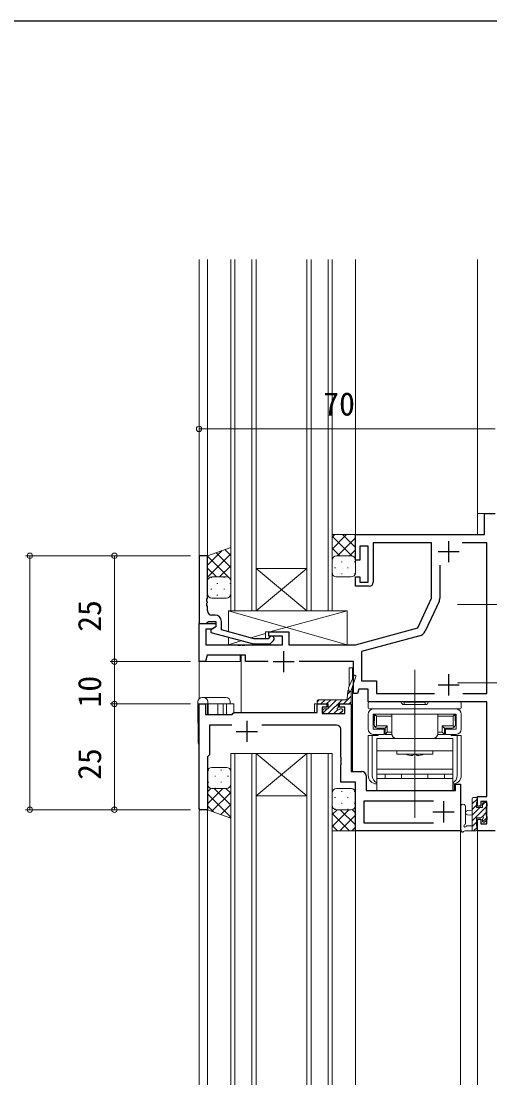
# Model space of a CAD drawing. Units: millimetres, scale not verified. Extents: x -397 to 397, y -282 to 282.
# Drawn here: x -164.1 to -53.3, y 28 to 279.3 of the extents above; entities that cross this region are included whole.
import ezdxf
from ezdxf.enums import TextEntityAlignment as Align

# ---------------------------------------------------------------- set-up
doc = ezdxf.new("R2010")
doc.units = ezdxf.units.MM
doc.header["$LTSCALE"] = 2
doc.layers.add('0-2_YKK_11', color=134, linetype='Continuous')
doc.layers.add('0-6_YKK_ZWAK', color=134, linetype='Continuous')
for name, color, linetype, lineweight in [('0-3_YKK_12', 40, 'Continuous', 18), ('0-4_YKK_13', 120, 'Continuous', 18), ('0-5_YKK_D', 200, 'Continuous', 18)]:
    doc.layers.add(name, color=color, linetype=linetype, lineweight=lineweight)
doc.styles.add('ＭＳ ゴシック', font='')
doc.styles.get('ＭＳ ゴシック').set_extended_font_data('MS Gothic')

msp = doc.modelspace()

# ---------------------------------------------------------------- linework, layer by layer
at = {"layer": '0-2_YKK_11'}
for p, q in [((-63.042, 156.469), (-63.042, 151.469)), ((-65.542, 153.969), (-60.542, 153.969)), ((-65.112, 150.729), (-65.112, 142.984)), ((-65.3, 142.139), (-68.571, 135.124)), ((-118.242, 138.969), (-119.042, 138.969)), ((-102.042, 130.469), (-102.042, 125.469)), ((-104.542, 127.969), (-99.542, 127.969)), ((-63.042, 124.969), (-63.042, 119.969)), ((-65.542, 122.469), (-60.542, 122.469)), ((-110.742, 113.969), (-110.742, 108.969)), ((-113.242, 111.469), (-108.242, 111.469)), ((-89.542, 112.969), (-107.18, 112.969)), ((-64.242, 94.969), (-64.242, 89.969)), ((-66.742, 92.469), (-61.742, 92.469))]:
    msp.add_line(p, q, dxfattribs=at)
for points in [[(-81.842, 145.769), (-85.042, 145.769), (-85.042, 147.969), (-84.042, 147.969), (-84.042, 146.769), (-82.042, 146.769), (-82.042, 155.269), (-84.042, 155.269), (-84.042, 151.969), (-85.042, 151.969), (-85.042, 157.969), (-54.542, 157.969), (-54.542, 162.969), (-52.042, 162.969)], [(-105.708, 127.969), (-111.042, 127.969), (-111.042, 129.469), (-120.14, 129.469), (-120.542, 127.969), (-122.042, 127.969), (-122.042, 136.969), (-118.042, 136.969), (-118.042, 136.169), (-118.908, 135.669), (-120.412, 135.669), (-120.412, 131.969), (-113, 131.969), (-112.817, 131.849), (-112.267, 131.849), (-112.084, 131.969), (-112, 131.969), (-111.817, 131.849), (-111.267, 131.849), (-111.084, 131.969), (-102.342, 131.969), (-102.342, 133.969), (-105.542, 133.969), (-105.542, 134.969), (-100.842, 134.969), (-100.842, 131.969), (-85.042, 131.969), (-70.334, 135.91), (-67.042, 142.969), (-67.042, 156.039), (-80.842, 156.039), (-80.842, 146.769)], [(-59.692, 120.399), (-53.972, 120.399), (-53.972, 156.039), (-59.803, 156.039)], [(-122.042, 152.969), (-122.042, 136.969), (-120.342, 136.969), (-120.042, 137.269), (-119.842, 137.469), (-118.042, 137.469), (-118.042, 136.169), (-119.242, 135.476), (-119.242, 134.876), (-109.139, 132.169), (-105.194, 132.169), (-104.418, 132.945)], [(-120.042, 139.969), (-120.042, 141.011), (-120.162, 141.194), (-120.162, 141.744), (-120.042, 141.927), (-120.042, 142.011), (-120.162, 142.194), (-120.162, 142.744), (-120.042, 142.927), (-120.042, 152.969), (-122.042, 152.969)], [(-105.266, 133.793), (-105.691, 133.369), (-108.981, 133.369), (-116.742, 135.449), (-116.742, 137.469)], [(-69.866, 134.037), (-83.612, 130.354), (-83.612, 123.399), (-80.112, 123.399), (-80.112, 120.399), (-66.393, 120.399)], [(-52.042, 87.969), (-56.242, 87.969), (-56.242, 90.769), (-55.442, 90.769), (-55.442, 89.599), (-53.972, 89.599), (-53.972, 94.869), (-55.442, 94.869), (-55.442, 93.769), (-56.242, 93.769), (-56.242, 96.069), (-53.972, 96.069), (-53.972, 118.469), (-82.042, 118.469), (-82.042, 121.469), (-84.274, 121.469), (-84.542, 120.469), (-85.542, 120.469), (-85.542, 127.969), (-98.376, 127.969)], [(-122.042, 93.269), (-122.042, 117.969), (-120.542, 117.969), (-120.542, 115.469), (-114.242, 115.469), (-114.042, 115.669), (-113.742, 115.969), (-94.142, 115.969), (-94.142, 117.969), (-91.842, 117.969), (-91.842, 117.169), (-92.942, 117.169), (-92.942, 115.669), (-87.542, 115.669), (-87.542, 117.169), (-88.842, 117.169), (-88.842, 117.969), (-86.042, 117.969), (-86.042, 101.969), (-83.542, 101.969)], [(-114.305, 112.969), (-119.542, 112.969), (-119.542, 105.969), (-120.042, 105.469), (-120.042, 92.969), (-121.742, 92.969), (-122.042, 93.269)], [(-82.542, 100.969), (-82.542, 97.469), (-61.442, 97.469), (-61.442, 98.969), (-60.242, 98.969), (-60.242, 87.969), (-85.042, 87.969), (-85.042, 99.469), (-88.542, 99.469), (-88.542, 103.511), (-88.422, 103.694), (-88.422, 104.244), (-88.542, 104.427), (-88.542, 104.511), (-88.422, 104.694), (-88.422, 105.244), (-88.542, 105.427), (-88.542, 111.969)], [(-66.642, 94.969), (-83.112, 94.969), (-83.112, 89.899), (-66.642, 89.899)]]:
    msp.add_lwpolyline(points, dxfattribs=at)
for centre, radius, start, end in [((-81.842, 146.769), 1, 270.00001, 359.99999), ((-67.112, 142.984), 2, 335.00004, 0.00003), ((-119.042, 139.969), 1, 180.00001, 269.99999), ((-118.242, 137.469), 1.5, 0.00001, 89.99999), ((-104.842, 133.369), 0.6, 314.99999, 135.00001), ((-70.383, 135.969), 2, 285, 335.00002), ((-89.542, 111.969), 1, 0.00001, 89.99999), ((-83.542, 100.969), 1, 0.00001, 89.99999)]:
    msp.add_arc(centre, radius, start, end, dxfattribs=at)
at = {"layer": '0-3_YKK_12'}
for p, q in [((-122.044, 222.969), (-122.044, 119.174)), ((-120.044, 222.969), (-120.044, 152.969)), ((-114.542, 222.969), (-114.542, 139.969)), ((-113.542, 139.969), (-113.542, 222.969)), ((-109.542, 222.969), (-109.542, 139.969)), ((-108.542, 139.969), (-108.542, 222.969)), ((-96.542, 222.969), (-96.542, 139.969)), ((-95.542, 139.969), (-95.542, 222.969)), ((-91.542, 222.969), (-91.542, 139.969)), ((-90.542, 139.969), (-90.542, 222.969)), ((-85.044, 222.969), (-85.044, 157.969)), ((-56.244, 222.969), (-56.244, 157.969)), ((-56.244, 162.969), (-52.044, 162.969)), ((-85.044, 157.969), (-56.244, 157.969)), ((-120.044, 152.969), (-122.044, 152.969)), ((-108.542, 149.969), (-96.542, 149.969)), ((-108.542, 139.969), (-96.542, 149.969)), ((-96.542, 139.969), (-108.542, 149.969)), ((-114.542, 139.969), (-108.542, 139.969)), ((-108.542, 139.969), (-96.542, 139.969)), ((-96.542, 139.969), (-90.542, 139.969)), ((-112.344, 129.469), (-112.344, 127.969)), ((-112.044, 129.469), (-112.044, 115.969)), ((-122.044, 127.969), (-112.344, 127.969)), ((-86.544, 126.469), (-85.744, 126.469)), ((-86.544, 122.074), (-86.544, 126.469)), ((-85.744, 123.944), (-85.744, 126.469)), ((-85.744, 101.969), (-85.744, 122.097)), ((-122.044, 27.969), (-122.044, 117.969)), ((-122.044, 117.969), (-113.844, 117.969)), ((-120.044, 115.469), (-120.044, 117.969)), ((-119.844, 115.469), (-119.844, 117.969)), ((-117.601, 115.469), (-117.601, 117.969)), ((-116.344, 115.469), (-116.344, 117.969)), ((-115.544, 115.469), (-115.544, 117.969)), ((-113.844, 117.969), (-113.844, 115.969)), ((-113.844, 115.969), (-94.744, 115.969)), ((-94.744, 115.969), (-94.744, 117.969)), ((-91.544, 117.969), (-94.744, 117.969)), ((-86.044, 117.969), (-89.144, 117.969)), ((-86.044, 117.969), (-86.044, 101.969)), ((-122.044, 108.47), (-122.044, 27.969)), ((-114.542, 106.269), (-108.542, 106.269)), ((-114.542, 27.969), (-114.542, 106.269)), ((-113.542, 106.269), (-113.542, 27.969)), ((-109.542, 27.969), (-109.542, 106.269)), ((-108.542, 106.269), (-96.542, 106.269)), ((-108.542, 106.269), (-96.542, 96.269)), ((-96.542, 106.269), (-108.542, 96.269)), ((-108.542, 106.269), (-108.542, 27.969)), ((-96.542, 106.269), (-90.542, 106.269)), ((-96.542, 27.969), (-96.542, 106.269)), ((-95.542, 106.269), (-95.542, 27.969)), ((-91.542, 27.969), (-91.542, 106.269)), ((-90.542, 106.269), (-90.542, 27.969)), ((-61.744, 98.969), (-61.744, 97.469)), ((-61.744, 98.969), (-60.244, 98.969)), ((-60.244, 87.969), (-60.244, 98.969)), ((-108.542, 96.269), (-96.542, 96.269)), ((-61.744, 97.469), (-82.244, 97.469)), ((-122.044, 92.969), (-120.044, 92.969)), ((-120.044, 27.969), (-120.044, 92.969)), ((-85.044, 27.969), (-85.044, 87.969)), ((-85.044, 87.969), (-60.544, 87.969)), ((-56.244, 87.969), (-52.044, 87.969)), ((-56.244, 87.969), (-56.244, 27.969))]:
    msp.add_line(p, q, dxfattribs=at)
msp.add_lwpolyline([(-60.244, 27.969), (-60.244, 87.969), (-60.544, 87.969)], dxfattribs=at)
at = {"layer": '0-4_YKK_13'}
for p, q in [((-87.138, 157.969), (-90.542, 154.565)), ((-89.967, 157.969), (-90.542, 157.394)), ((-90.542, 157.584), (-85.92, 152.961)), ((-85.042, 157.237), (-89.31, 152.969)), ((-88.099, 157.969), (-85.042, 154.912)), ((-85.27, 157.969), (-85.042, 157.741)), ((-120.042, 150.766), (-116.58, 154.228)), ((-120.042, 147.937), (-114.542, 153.437)), ((-114.542, 150.218), (-118.027, 153.702)), ((-114.542, 153.046), (-115.952, 154.456)), ((-90.542, 154.756), (-88.755, 152.969)), ((-85.042, 154.408), (-86.482, 152.969)), ((-114.542, 147.389), (-120.042, 152.889)), ((-90.542, 151.969), (-90.542, 148.969)), ((-86.042, 152.969), (-89.542, 152.969)), ((-86.042, 152.969), (-89.542, 152.969)), ((-88.187, 151.57), (-88.387, 151.57)), ((-85.157, 151.57), (-85.357, 151.57)), ((-85.05, 152.092), (-85.042, 152.084)), ((-85.042, 148.969), (-85.042, 151.969)), ((-117.95, 147.969), (-120.042, 150.061)), ((-117.182, 147.969), (-114.542, 150.609)), ((-89.802, 150.155), (-90.002, 150.155)), ((-88.187, 148.74), (-88.387, 148.74)), ((-86.772, 150.155), (-86.972, 150.155)), ((-85.157, 148.74), (-85.357, 148.74)), ((-120.014, 147.204), (-120.042, 147.232)), ((-120.042, 143.969), (-120.042, 146.969)), ((-119.222, 147.879), (-119.022, 147.879)), ((-119.042, 147.969), (-115.542, 147.969)), ((-119.042, 147.969), (-115.542, 147.969)), ((-117.807, 146.464), (-117.607, 146.464)), ((-116.192, 147.879), (-115.992, 147.879)), ((-114.777, 146.464), (-114.577, 146.464)), ((-114.747, 147.575), (-114.542, 147.78)), ((-114.542, 146.969), (-114.542, 143.969)), ((-89.542, 147.969), (-86.042, 147.969)), ((-119.222, 145.049), (-119.022, 145.049)), ((-117.807, 143.634), (-117.607, 143.634)), ((-116.192, 145.049), (-115.992, 145.049)), ((-114.777, 143.634), (-114.6, 143.634)), ((-115.542, 142.969), (-119.042, 142.969)), ((-46.289, 141.469), (-60.972, 141.469)), ((-114.444, 139.969), (-94.444, 139.969)), ((-87.044, 139.969), (-105.294, 134.969)), ((-115.044, 131.969), (-115.044, 133.751)), ((-106.344, 134.646), (-109.79, 133.586)), ((-111.948, 132.922), (-115.044, 131.969)), ((-71.042, 126.056), (-71.042, 91.017)), ((-86.689, 121.735), (-85.448, 124.635)), ((-86.044, 121.169), (-84.98, 124.46)), ((-86.885, 120.951), (-87.021, 119.245)), ((-86.942, 120.244), (-86.217, 120.969)), ((-86.044, 120.969), (-86.883, 120.969)), ((-86.044, 121.169), (-86.044, 118.269)), ((-46.289, 122.969), (-60.972, 122.969)), ((-122.342, 117.969), (-122.333, 118.486)), ((-121.333, 119.469), (-115.651, 119.469)), ((-119.951, 118.486), (-119.942, 117.969)), ((-114.651, 118.486), (-114.642, 117.969)), ((-94.144, 118.431), (-93.605, 118.969)), ((-94.144, 118.669), (-94.144, 118.269)), ((-93.844, 118.969), (-87.321, 118.969)), ((-93.258, 117.969), (-92.258, 118.969)), ((-91.911, 117.969), (-90.911, 118.969)), ((-91.544, 116.989), (-89.564, 118.969)), ((-91.517, 115.669), (-88.217, 118.969)), ((-87.87, 117.969), (-86.044, 119.795)), ((-86.523, 117.969), (-86.044, 118.448)), ((-82.042, 117.069), (-82.042, 118.169)), ((-81.742, 118.469), (-74.442, 118.469)), ((-68.542, 117.869), (-68.542, 118.369)), ((-67.642, 118.469), (-60.342, 118.469)), ((-60.042, 117.069), (-60.042, 118.169)), ((-114.642, 117.969), (-122.342, 117.969)), ((-122.261, 108.667), (-122.342, 117.969)), ((-93.844, 117.969), (-91.544, 117.969)), ((-92.744, 116.469), (-92.744, 115.969)), ((-92.707, 115.826), (-91.764, 116.769)), ((-92.444, 115.669), (-88.844, 115.669)), ((-90.17, 115.669), (-89.28, 116.559)), ((-88.822, 115.67), (-88.044, 116.448)), ((-88.344, 116.769), (-88.683, 116.769)), ((-88.631, 115.757), (-88.131, 116.257)), ((-81.742, 116.769), (-60.342, 116.769)), ((-80.842, 116.769), (-61.242, 116.769)), ((-73.842, 117.869), (-68.242, 117.869)), ((-73.542, 117.869), (-68.542, 117.869)), ((-82.042, 111.969), (-82.042, 115.569)), ((-80.842, 115.569), (-61.242, 115.569)), ((-80.842, 111.969), (-80.842, 115.569)), ((-80.692, 115.569), (-80.692, 113.569)), ((-80.692, 115.569), (-78.742, 115.569)), ((-80.592, 114.869), (-80.592, 113.969)), ((-80.092, 115.069), (-80.387, 115.364)), ((-80.092, 115.069), (-80.092, 112.769)), ((-80.092, 115.069), (-76.492, 115.069)), ((-76.492, 115.569), (-79.892, 115.569)), ((-78.742, 115.569), (-63.342, 115.569)), ((-76.492, 110.969), (-76.492, 115.569)), ((-65.592, 110.969), (-65.592, 115.569)), ((-62.192, 115.569), (-65.592, 115.569)), ((-65.592, 115.069), (-61.992, 115.069)), ((-63.342, 115.569), (-61.392, 115.569)), ((-61.992, 115.069), (-61.697, 115.364)), ((-61.992, 115.069), (-61.992, 112.769)), ((-61.492, 114.869), (-61.492, 113.969)), ((-61.442, 113.969), (-61.492, 113.969)), ((-61.442, 112.969), (-61.442, 113.969)), ((-61.392, 113.569), (-61.392, 115.569)), ((-61.242, 111.969), (-61.242, 115.569)), ((-60.042, 115.569), (-60.042, 111.969)), ((-78.292, 111.969), (-80.842, 111.969)), ((-80.642, 112.969), (-80.592, 112.969)), ((-80.612, 110.469), (-80.612, 110.769)), ((-80.092, 112.769), (-80.387, 112.474)), ((-80.092, 112.769), (-77.542, 112.769)), ((-78.042, 112.269), (-79.892, 112.269)), ((-79.662, 110.769), (-79.662, 110.469)), ((-78.042, 112.269), (-77.542, 112.769)), ((-78.042, 112.269), (-78.042, 110.769)), ((-78.042, 110.769), (-77.542, 111.269)), ((-78.042, 110.769), (-76.492, 110.769)), ((-77.542, 111.269), (-77.542, 112.769)), ((-77.542, 111.269), (-76.492, 111.269)), ((-65.592, 111.269), (-64.542, 111.269)), ((-65.592, 110.769), (-64.042, 110.769)), ((-64.042, 112.269), (-64.542, 112.769)), ((-64.542, 111.269), (-64.542, 112.769)), ((-61.992, 112.769), (-64.542, 112.769)), ((-64.542, 111.269), (-64.042, 110.769)), ((-62.192, 112.269), (-64.042, 112.269)), ((-64.042, 112.269), (-64.042, 110.769)), ((-63.792, 110.769), (-63.792, 111.969)), ((-61.242, 111.969), (-63.792, 111.969)), ((-63.792, 110.769), (-61.242, 110.769)), ((-62.422, 110.469), (-62.422, 110.769)), ((-61.992, 112.769), (-61.697, 112.474)), ((-61.442, 112.969), (-61.492, 112.969)), ((-61.472, 110.469), (-61.472, 110.769)), ((-122.042, 108.469), (-122.061, 108.469)), ((-79.662, 110.469), (-82.042, 110.469)), ((-82.042, 101.069), (-82.042, 110.469)), ((-81.092, 101.069), (-81.092, 110.469)), ((-66.792, 109.769), (-75.292, 109.769)), ((-62.422, 110.469), (-60.042, 110.469)), ((-60.992, 101.069), (-60.992, 110.469)), ((-60.042, 101.069), (-60.042, 110.469)), ((-80.042, 106.869), (-62.042, 106.869)), ((-71.592, 105.769), (-71.292, 106.069)), ((-71.292, 106.069), (-70.792, 106.069)), ((-70.492, 105.769), (-70.792, 106.069)), ((-120.042, 101.969), (-120.042, 98.969)), ((-119.927, 102.304), (-119.727, 102.304)), ((-115.542, 102.969), (-119.042, 102.969)), ((-118.312, 100.889), (-118.112, 100.889)), ((-116.897, 102.304), (-116.697, 102.304)), ((-115.282, 100.889), (-115.082, 100.889)), ((-114.542, 98.969), (-114.542, 101.969)), ((-80.042, 102.569), (-62.042, 102.569)), ((-64.042, 101.369), (-78.042, 101.369)), ((-74.142, 101.369), (-74.142, 100.369)), ((-67.942, 101.369), (-67.942, 100.369)), ((-64.042, 101.369), (-64.042, 100.369)), ((-119.927, 99.474), (-119.727, 99.474)), ((-118.312, 98.059), (-118.112, 98.059)), ((-116.897, 99.474), (-116.697, 99.474)), ((-115.282, 98.059), (-115.128, 98.059)), ((-80.042, 100.369), (-62.042, 100.369)), ((-119.244, 97.989), (-120.042, 97.191)), ((-116.436, 97.969), (-120.042, 94.362)), ((-120.042, 96.687), (-114.542, 91.187)), ((-119.042, 97.969), (-115.542, 97.969)), ((-119.042, 97.969), (-115.542, 97.969)), ((-114.542, 97.034), (-118.99, 92.586)), ((-118.496, 97.969), (-114.542, 94.015)), ((-115.667, 97.969), (-114.542, 96.844)), ((-90.542, 93.969), (-90.542, 96.969)), ((-89.802, 95.889), (-90.002, 95.889)), ((-89.542, 97.969), (-86.042, 97.969)), ((-88.187, 97.304), (-88.387, 97.304)), ((-86.772, 95.889), (-86.972, 95.889)), ((-85.157, 97.304), (-85.357, 97.304)), ((-85.042, 96.969), (-85.042, 93.969)), ((-56.242, 95.573), (-57.442, 94.373)), ((-57.442, 87.969), (-57.442, 95.569)), ((-57.142, 95.869), (-56.542, 95.869)), ((-56.242, 95.569), (-56.242, 94.969)), ((-120.042, 93.859), (-118.644, 92.461)), ((-114.542, 94.206), (-116.916, 91.832)), ((-89.802, 93.059), (-89.957, 93.059)), ((-88.187, 94.474), (-88.387, 94.474)), ((-86.772, 93.059), (-86.972, 93.059)), ((-85.157, 94.474), (-85.357, 94.474)), ((-60.242, 93.697), (-60.242, 88.535)), ((-59.042, 93.697), (-59.039, 89.736)), ((-56.442, 94.026), (-57.442, 93.026)), ((-54.142, 93.632), (-57.442, 90.332)), ((-55.653, 93.469), (-57.442, 91.679)), ((-54.453, 94.669), (-55.042, 94.079)), ((-54.742, 94.669), (-54.242, 94.669)), ((-54.142, 93.669), (-54.142, 91.569)), ((-53.946, 93.828), (-54.101, 93.673)), ((-53.942, 94.369), (-53.942, 93.869)), ((-114.542, 91.377), (-114.842, 91.078)), ((-86.589, 92.969), (-90.542, 89.015)), ((-89.417, 92.969), (-90.542, 91.844)), ((-90.542, 92.034), (-86.477, 87.969)), ((-86.042, 92.969), (-89.542, 92.969)), ((-86.042, 92.969), (-89.542, 92.969)), ((-85.042, 91.687), (-88.76, 87.969)), ((-88.649, 92.969), (-85.042, 89.362)), ((-85.841, 92.989), (-85.042, 92.191)), ((-57.442, 92.869), (-58.587, 92.767)), ((-57.442, 91.669), (-58.587, 91.771)), ((-54.142, 92.285), (-55.121, 91.306)), ((-55.042, 90.269), (-55.042, 90.608)), ((-53.942, 91.138), (-54.986, 90.094)), ((-54.03, 90.557), (-54.53, 90.057)), ((-53.942, 91.369), (-53.942, 90.769)), ((-90.542, 89.206), (-89.306, 87.969)), ((-85.042, 88.858), (-85.932, 87.969)), ((-56.542, 87.969), (-59.223, 87.969)), ((-58.623, 89.169), (-57.442, 89.169)), ((-56.442, 89.985), (-57.442, 88.985)), ((-56.242, 88.838), (-57.112, 87.969)), ((-56.242, 88.869), (-56.242, 88.269))]:
    msp.add_line(p, q, dxfattribs=at)
for points in [[(-90.542, 151.969), (-90.542, 157.969), (-85.042, 157.969), (-85.042, 151.969)], [(-114.542, 146.969), (-114.542, 154.969), (-120.042, 152.969), (-120.042, 146.969)], [(-115.044, 134.994), (-115.044, 139.969), (-87.044, 139.969)], [(-87.044, 139.969), (-87.044, 131.969), (-115.044, 139.969)], [(-87.044, 131.969), (-100.842, 131.969), (-100.842, 134.969), (-106.344, 134.969), (-106.344, 133.369)], [(-106.344, 132.169), (-106.344, 131.969), (-115.044, 131.969)], [(-73.542, 117.869), (-73.542, 118.369), (-68.542, 118.369)], [(-91.544, 117.969), (-91.544, 116.769), (-92.444, 116.769)], [(-89.144, 117.23), (-89.144, 117.969), (-86.344, 117.969)], [(-80.642, 112.969), (-80.642, 113.969), (-80.592, 113.969)], [(-80.842, 110.769), (-78.292, 110.769), (-78.292, 111.969)], [(-75.292, 106.869), (-75.292, 106.069), (-66.792, 106.069), (-66.792, 106.869)], [(-62.042, 101.369), (-62.042, 97.469), (-80.042, 97.469), (-80.042, 101.369)], [(-64.042, 100.369), (-78.042, 100.369), (-78.042, 101.369)], [(-114.542, 98.969), (-114.542, 90.969), (-120.042, 92.969), (-120.042, 98.969)], [(-90.542, 93.969), (-90.542, 87.969), (-85.042, 87.969), (-85.042, 93.969)], [(-56.442, 94.769), (-56.442, 93.469), (-55.042, 93.469), (-55.042, 94.369)], [(-55.503, 91.069), (-56.442, 91.069), (-56.442, 89.069)]]:
    msp.add_lwpolyline(points, dxfattribs=at)
msp.add_lwpolyline([(-80.042, 101.369), (-62.042, 101.369), (-62.042, 109.769), (-80.042, 109.769)], close=True, dxfattribs=at)
for centre, radius, start, end in [((-89.542, 151.969), 1, 90.00016, 180.00016), ((-89.542, 151.969), 1, 90.00016, 180.00016), ((-86.042, 151.969), 1, 0.00016, 90.00016), ((-86.042, 151.969), 1, 0.00016, 90.00016), ((-89.542, 148.969), 1, 180.00016, 270.00016), ((-86.042, 148.969), 1, 270.00016, 0.00016), ((-119.042, 146.969), 1, 89.9999, 179.9999), ((-119.042, 146.969), 1, 89.9999, 179.9999), ((-115.542, 146.969), 1, 359.9999, 89.9999), ((-115.542, 146.969), 1, 359.9999, 89.9999), ((-119.042, 143.969), 1, 179.9999, 269.9999), ((-115.542, 143.969), 1, 269.9999, 359.9999), ((-85.218, 124.537), 0.25, 342.09016, 156.83106), ((-86.586, 120.927), 0.3, 115.42608, 175.42608), ((-86.891, 121.371), 0.247, 315.56916, 15.56916), ((-86.413, 121.617), 0.3, 156.83106, 216.83106), ((-121.333, 118.469), 1, 90, 179), ((-120.951, 118.469), 1, 1, 90), ((-115.651, 118.469), 1, 1, 90), ((-93.844, 118.669), 0.3, 90, 180), ((-93.844, 118.269), 0.3, 180, 270), ((-87.321, 119.269), 0.3, 270, 355.42608), ((-86.344, 118.269), 0.3, 270, 0), ((-81.742, 118.169), 0.3, 90, 180), ((-74.442, 118.169), 0.3, 0, 90), ((-73.842, 118.169), 0.3, 180, 270), ((-68.242, 118.169), 0.3, 270, 0), ((-67.642, 118.169), 0.3, 90, 180), ((-60.342, 118.169), 0.3, 0, 90), ((-92.444, 116.469), 0.3, 90, 180), ((-92.444, 115.969), 0.3, 180, 270), ((-89.144, 116.769), 0.25, 123.05573, 326.94427), ((-89.444, 117.23), 0.3, 303.05573, 0), ((-88.683, 116.469), 0.3, 90, 146.94427), ((-88.844, 115.969), 0.3, 270, 315), ((-88.344, 116.469), 0.3, 315, 90), ((-81.742, 117.069), 0.3, 180, 270), ((-80.842, 115.569), 1.2, 90, 180), ((-61.242, 115.569), 1.2, 0, 90), ((-60.342, 117.069), 0.3, 270, 0), ((-79.892, 114.869), 0.7, 90, 180), ((-62.192, 114.869), 0.7, 0, 90), ((-80.842, 111.969), 1.2, 180, 270), ((-79.892, 112.969), 0.7, 180, 270), ((-75.292, 110.969), 1.2, 180, 270), ((-66.792, 110.969), 1.2, 270, 0), ((-62.192, 112.969), 0.7, 270, 0), ((-61.242, 111.969), 1.2, 270, 0), ((-122.061, 108.669), 0.2, 180.5, 270), ((-71.042, 113.571), 7.823, 253.55533, 265.96393), ((-71.042, 113.571), 7.823, 274.03607, 286.44467), ((-119.042, 101.969), 1, 90.00004, 180.00004), ((-115.542, 101.969), 1, 0.00004, 90.00004), ((-80.042, 101.069), 2, 180, 270), ((-79.092, 101.069), 2, 180, 241.64065), ((-62.042, 101.069), 2, 270, 0), ((-62.992, 101.069), 2, 298.35935, 0), ((-119.042, 98.969), 1, 180.00004, 270.00004), ((-119.042, 98.969), 1, 180.00004, 270.00004), ((-115.542, 98.969), 1, 270.00004, 0.00004), ((-115.542, 98.969), 1, 270.00004, 0.00004), ((-89.542, 96.969), 1, 89.99984, 179.99984), ((-86.042, 96.969), 1, 359.99984, 89.99984), ((-57.142, 95.569), 0.3, 90, 180), ((-56.542, 95.569), 0.3, 0, 90), ((-89.542, 93.969), 1, 179.99984, 269.99984), ((-89.542, 93.969), 1, 179.99984, 269.99984), ((-86.042, 93.969), 1, 269.99984, 359.99984), ((-86.042, 93.969), 1, 269.99984, 359.99984), ((-59.642, 93.696), 0.6, 0.04023, 180.04023), ((-56.442, 94.969), 0.2, 270, 0), ((-54.742, 94.369), 0.3, 90, 180), ((-54.242, 94.369), 0.3, 0, 90), ((-54.142, 93.869), 0.2, 270, 0), ((-58.542, 92.269), 0.5, 95.09207, 264.90793), ((-55.503, 91.369), 0.3, 270, 326.94427), ((-55.042, 91.069), 0.25, 303.05573, 146.94427), ((-54.742, 90.608), 0.3, 123.05573, 180), ((-54.142, 91.369), 0.2, 0, 90), ((-54.242, 90.769), 0.3, 315, 0), ((-59.942, 88.535), 0.3, 180, 229.47122), ((-60.332, 88.079), 0.3, 349.47122, 49.47122), ((-59.742, 87.969), 0.3, 169.47122, 330), ((-59.223, 87.669), 0.3, 90, 150), ((-59.142, 89.169), 0.3, 109.18976, 330), ((-59.339, 89.736), 0.3, 289.18976, 0.04023), ((-58.623, 88.869), 0.3, 90, 150), ((-56.542, 88.269), 0.3, 270, 0), ((-56.442, 88.869), 0.2, 0, 90), ((-54.742, 90.269), 0.3, 180, 315)]:
    msp.add_arc(centre, radius, start, end, dxfattribs=at)
at = {"layer": '0-5_YKK_D'}
for p, q in [((-122.042, 182.969), (-52.044, 182.969)), ((-124.042, 152.969), (-163.042, 152.969)), ((-162.042, 152.969), (-162.042, 92.969)), ((-124.042, 152.969), (-143.042, 152.969)), ((-142.042, 152.969), (-142.042, 127.969)), ((-124.042, 127.969), (-143.042, 127.969)), ((-124.042, 127.969), (-143.042, 127.969)), ((-142.042, 127.969), (-142.042, 117.969)), ((-124.042, 117.969), (-143.042, 117.969)), ((-124.042, 117.969), (-143.042, 117.969)), ((-142.042, 117.969), (-142.042, 92.969)), ((-124.042, 92.969), (-163.042, 92.969)), ((-124.042, 92.969), (-143.042, 92.969))]:
    msp.add_line(p, q, dxfattribs=at)
for centre in [(-122.042, 182.969), (-162.042, 152.969), (-142.042, 152.969), (-142.042, 127.969), (-142.042, 127.969), (-142.042, 117.969), (-142.042, 117.969), (-162.042, 92.969), (-142.042, 92.969)]:
    msp.add_circle(centre, 0.637, dxfattribs=at)
at = {"layer": '0-6_YKK_ZWAK'}
msp.add_line((376.1, 279.3), (-393.9, 279.3), dxfattribs=at)

# ---------------------------------------------------------------- texts
at = {"layer": '0-5_YKK_D', "style": 'ＭＳ ゴシック'}
msp.add_text('70', height=5.499, dxfattribs=at).set_placement((-92.668, 184.469), align=Align.BOTTOM_LEFT)
for s, p in [('25', (-143.542, 135.014)), ('10', (-143.542, 117.131)), ('25', (-143.542, 100.014))]:
    msp.add_text(s, height=5.499, rotation=90, dxfattribs=at).set_placement(p, align=Align.BOTTOM_LEFT)

doc.saveas('drawing.dxf')
